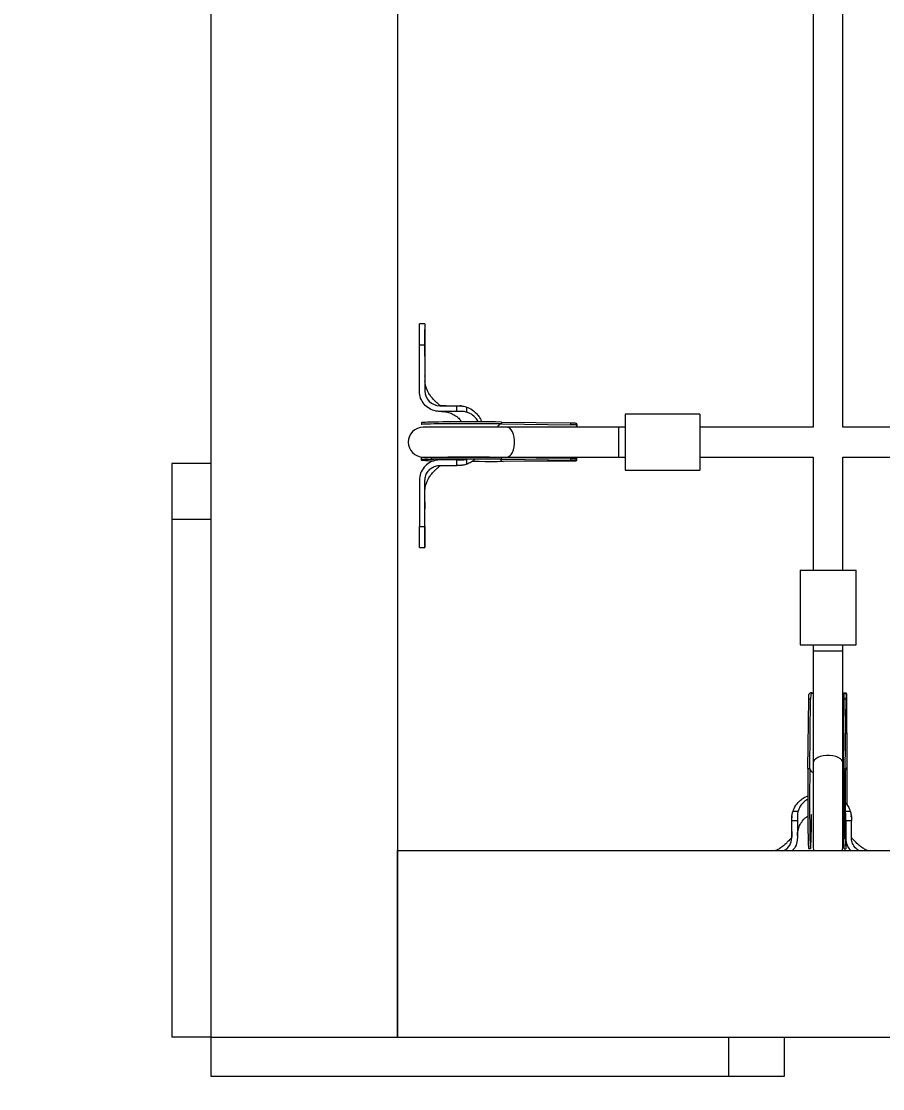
# Model space of a CAD drawing. Header units: millimetres. Extents: x -6879 to 7341, y -8047 to 7187.
# Drawn here: x -4537 to -4075, y -1564 to -991 of the extents above; entities that cross this region are included whole.
import ezdxf

# ---------------------------------------------------------------- set-up
doc = ezdxf.new("R2010")
doc.units = ezdxf.units.MM
for name, color, linetype in [('DIKOM_ОБЪЕКТ', 7, 'Continuous'), ('DIKOM_РАЗМЕР_ЗОНА', 7, 'Continuous'), ('DIKOM_РАЗМЕР_ОБЪЕКТА', 7, 'Continuous')]:
    doc.layers.add(name, color=color, linetype=linetype)
doc.styles.add('style1', font='arial.ttf', dxfattribs={"width": 0.8})
doc.dimstyles.new('1-50', dxfattribs={"dimtxt": 300, "dimasz": 200, "dimexe": 100, "dimexo": 0, "dimgap": 100, "dimtad": 0, "dimdec": 0, "dimtxsty": 'style1', "dimcen": 0, "dimclrd": 7, "dimclre": 7, "dimadec": 1, "dimazin": 2, "dimtfac": 1, "dimtdec": 0, "dimtmove": 1, "dimatfit": 3, "dimfxl": 0, "dimlwd": 25, "dimlwe": 18, "dimarcsym": 0})

# ---------------------------------------------------------------- blocks, each defined once
blk = doc.blocks.new('*D20')
at = {"layer": 'Defpoints', "color": 0, "transparency": 16777216}
for p in [(-335.47, 4138.44), (-5198.79, -5966.88), (-1568.13, -5966.88)]:
    blk.add_point(p, dxfattribs=at)
at = {"layer": 'DIKOM_РАЗМЕР_ОБЪЕКТА', "color": 7, "lineweight": 18, "transparency": 16777216}
for p, q in [((-335.47, 4138.44), (-5298.79, 4138.44)), ((-1568.13, -5966.88), (-5298.79, -5966.88))]:
    blk.add_line(p, q, dxfattribs=at)
at = {"layer": 'DIKOM_РАЗМЕР_ОБЪЕКТА', "color": 7, "lineweight": 25, "transparency": 16777216}
for p, q in [((-5198.79, 3938.44), (-5198.79, -81.84)), ((-5198.79, -5766.88), (-5198.79, -1161.62))]:
    blk.add_line(p, q, dxfattribs=at)
at = {"layer": 'DIKOM_РАЗМЕР_ОБЪЕКТА', "color": 7, "transparency": 16777216}
for points in [[(-5232.12, 3938.44), (-5165.46, 3938.44), (-5198.79, 4138.44)], [(-5232.12, -5766.88), (-5165.46, -5766.88), (-5198.79, -5966.88)]]:
    blk.add_solid(points, dxfattribs=at)
at = {"layer": 'DIKOM_РАЗМЕР_ОБЪЕКТА', "color": 0, "transparency": 16777216, "insert": (-5198.79, -621.73), "char_height": 300, "attachment_point": 5, "rotation": 90, "style": 'style1'}
blk.add_mtext('10100', dxfattribs=at)
blk = doc.blocks.new('*D19')
at = {"layer": 'Defpoints', "color": 0, "transparency": 16777216}
for p in [(5624.04, 6094.27), (-4435.35, 2864.29), (5624.04, -2640.11)]:
    blk.add_point(p, dxfattribs=at)
at = {"layer": 'DIKOM_РАЗМЕР_ОБЪЕКТА', "color": 7, "lineweight": 18, "transparency": 16777216}
for p, q in [((-4435.35, 2864.29), (-4435.35, 6194.27)), ((5624.04, -2640.11), (5624.04, 6194.27))]:
    blk.add_line(p, q, dxfattribs=at)
at = {"layer": 'DIKOM_РАЗМЕР_ОБЪЕКТА', "color": 7, "lineweight": 25, "transparency": 16777216}
for p, q in [((-4235.35, 6094.27), (2113.67, 6094.27)), ((5424.04, 6094.27), (3193.46, 6094.27))]:
    blk.add_line(p, q, dxfattribs=at)
at = {"layer": 'DIKOM_РАЗМЕР_ОБЪЕКТА', "color": 7, "transparency": 16777216}
for points in [[(-4235.35, 6127.6), (-4235.35, 6060.94), (-4435.35, 6094.27)], [(5424.04, 6127.6), (5424.04, 6060.94), (5624.04, 6094.27)]]:
    blk.add_solid(points, dxfattribs=at)
at = {"layer": 'DIKOM_РАЗМЕР_ОБЪЕКТА', "color": 0, "transparency": 16777216, "insert": (2653.56, 6094.27), "char_height": 300, "attachment_point": 5, "style": 'style1'}
blk.add_mtext('10100', dxfattribs=at)
blk = doc.blocks.new('*D18')
at = {"layer": 'Defpoints', "color": 0, "transparency": 16777216}
for p in [(-342.29, 5666.7), (-6681.79, -8047.27), (-1651.48, -8047.27)]:
    blk.add_point(p, dxfattribs=at)
at = {"layer": 'DIKOM_РАЗМЕР_ЗОНА', "color": 7, "lineweight": 18, "transparency": 16777216}
for p, q in [((-342.29, 5666.7), (-6781.79, 5666.7)), ((-1651.48, -8047.27), (-6781.79, -8047.27))]:
    blk.add_line(p, q, dxfattribs=at)
at = {"layer": 'DIKOM_РАЗМЕР_ЗОНА', "color": 7, "lineweight": 25, "transparency": 16777216}
for p, q in [((-6681.79, 5466.7), (-6681.79, -340.84)), ((-6681.79, -7847.27), (-6681.79, -1420.62))]:
    blk.add_line(p, q, dxfattribs=at)
at = {"layer": 'DIKOM_РАЗМЕР_ЗОНА', "color": 7, "transparency": 16777216}
for points in [[(-6715.12, 5466.7), (-6648.46, 5466.7), (-6681.79, 5666.7)], [(-6715.12, -7847.27), (-6648.46, -7847.27), (-6681.79, -8047.27)]]:
    blk.add_solid(points, dxfattribs=at)
at = {"layer": 'DIKOM_РАЗМЕР_ЗОНА', "color": 0, "transparency": 16777216, "insert": (-6681.79, -880.73), "char_height": 300, "attachment_point": 5, "rotation": 90, "style": 'style1'}
blk.add_mtext('13700', dxfattribs=at)
blk = doc.blocks.new('*D17')
at = {"layer": 'Defpoints', "color": 0, "transparency": 16777216}
for p in [(-5935.35, 6990.27), (-5935.35, 998.27), (7340.79, -2830.86)]:
    blk.add_point(p, dxfattribs=at)
at = {"layer": 'DIKOM_РАЗМЕР_ЗОНА', "color": 7, "lineweight": 18, "transparency": 16777216}
for p, q in [((-5935.35, 998.27), (-5935.35, 7090.27)), ((7340.79, -2830.86), (7340.79, 7090.27))]:
    blk.add_line(p, q, dxfattribs=at)
at = {"layer": 'DIKOM_РАЗМЕР_ЗОНА', "color": 7, "lineweight": 25, "transparency": 16777216}
for p, q in [((-5735.35, 6990.27), (2016.67, 6990.27)), ((7140.79, 6990.27), (3096.46, 6990.27))]:
    blk.add_line(p, q, dxfattribs=at)
at = {"layer": 'DIKOM_РАЗМЕР_ЗОНА', "color": 7, "transparency": 16777216}
for points in [[(-5735.35, 7023.6), (-5735.35, 6956.94), (-5935.35, 6990.27)], [(7140.79, 7023.6), (7140.79, 6956.94), (7340.79, 6990.27)]]:
    blk.add_solid(points, dxfattribs=at)
at = {"layer": 'DIKOM_РАЗМЕР_ЗОНА', "color": 0, "transparency": 16777216, "insert": (2556.56, 6990.27), "char_height": 300, "attachment_point": 5, "style": 'style1'}
blk.add_mtext('13300', dxfattribs=at)

msp = doc.modelspace()

# ---------------------------------------------------------------- linework, layer by layer
at = {"layer": 'DIKOM_ОБЪЕКТ', "color": 7, "linetype": 'Continuous', "lineweight": 15}
for p, q in [((-4435.35, -215.11), (-4435.35, -1535.82)), ((-4335.35, -235.82), (-4335.35, -1535.82)), ((-4112.47, -924.7), (-4112.47, -1208.7)), ((-4096.47, -1208.7), (-4096.47, -924.7)), ((-4320.59, -1153.25), (-4323.59, -1153.25)), ((-4320.59, -1159.06), (-4320.59, -1156.33)), ((-4320.59, -1165.76), (-4320.59, -1159.13)), ((-4323.59, -1189.25), (-4323.59, -1164.53)), ((-4323.59, -1164.53), (-4320.59, -1164.53)), ((-4320.59, -1164.36), (-4320.59, -1163.97)), ((-4320.59, -1164.53), (-4320.59, -1189.25)), ((-4312.59, -1197.25), (-4311.59, -1197.25)), ((-4311.59, -1200.25), (-4312.59, -1200.25)), ((-4311.59, -1197.25), (-4303.46, -1197.25)), ((-4303.46, -1200.25), (-4311.59, -1200.25)), ((-4303.46, -1200.25), (-4303.46, -1197.25)), ((-4301.24, -1197.3), (-4301.94, -1197.28)), ((-4300.96, -1197.31), (-4301.75, -1197.3)), ((-4298.25, -1197.92), (-4298.25, -1200.64)), ((-4173.25, -1201.7), (-4213.25, -1201.7)), ((-4213.25, -1201.7), (-4213.25, -1216.7)), ((-4173.25, -1201.7), (-4173.25, -1216.7)), ((-4322.53, -1206.31), (-4322.53, -1207.31)), ((-4279.57, -1205.94), (-4279.57, -1206.93)), ((-4279.57, -1205.94), (-4242.31, -1206.37)), ((-4279.57, -1206.93), (-4242.31, -1207.37)), ((-4242.31, -1207.37), (-4242.31, -1206.37)), ((-4239.21, -1208.07), (-4239.2, -1207)), ((-4239.04, -1208.27), (-4239.04, -1207.22)), ((-4276.56, -1208.7), (-4321.53, -1208.7)), ((-4216.7, -1208.7), (-4276.56, -1208.7)), ((-4213.25, -1208.7), (-4216.7, -1208.7)), ((-4216.7, -1224.7), (-4216.7, -1208.7)), ((-4112.47, -1208.7), (-4173.25, -1208.7)), ((-3812.47, -1208.7), (-4096.47, -1208.7)), ((-4213.25, -1216.7), (-4213.25, -1231.7)), ((-4173.25, -1216.7), (-4173.25, -1231.7)), ((-4321.53, -1224.7), (-4276.56, -1224.7)), ((-4305.59, -1224.7), (-4305.87, -1224.85)), ((-4281.08, -1224.92), (-4281.19, -1224.7)), ((-4280.38, -1224.77), (-4279.79, -1224.93)), ((-4279.64, -1224.93), (-4279.65, -1225.93)), ((-4279.64, -1224.93), (-4242.38, -1225.37)), ((-4276.56, -1224.7), (-4216.7, -1224.7)), ((-4239.28, -1225.94), (-4239.27, -1224.88)), ((-4216.7, -1224.7), (-4213.25, -1224.7)), ((-4173.25, -1224.7), (-4112.47, -1224.7)), ((-4112.47, -1224.7), (-4112.47, -1285.47)), ((-4096.47, -1285.47), (-4096.47, -1224.7)), ((-4096.47, -1224.7), (-3812.47, -1224.7)), ((-4435.35, -1228.25), (-4456.35, -1228.25)), ((-4456.35, -1228.25), (-4456.35, -1258.25)), ((-4322.6, -1225.31), (-4322.61, -1226.31)), ((-4321.3, -1230.52), (-4322.34, -1232.28)), ((-4320.63, -1229.82), (-4320.93, -1230.15)), ((-4311.59, -1226.25), (-4312.59, -1226.25)), ((-4312.59, -1229.25), (-4311.59, -1229.25)), ((-4303.46, -1226.25), (-4311.59, -1226.25)), ((-4311.59, -1229.25), (-4303.46, -1229.25)), ((-4303.46, -1229.25), (-4303.46, -1226.25)), ((-4301.34, -1229.17), (-4300.77, -1229.16)), ((-4298.25, -1225.87), (-4298.25, -1228.59)), ((-4279.73, -1225.93), (-4241.32, -1226.38)), ((-4279.65, -1225.93), (-4279.73, -1225.93)), ((-4279.65, -1225.93), (-4242.38, -1226.37)), ((-4278.67, -1227.02), (-4241.99, -1226.83)), ((-4242.38, -1226.37), (-4242.38, -1225.37)), ((-4239.11, -1226.3), (-4239.11, -1225.25)), ((-4213.25, -1231.7), (-4173.25, -1231.7)), ((-4323.59, -1237.25), (-4323.59, -1261.97)), ((-4320.59, -1261.97), (-4320.59, -1237.25)), ((-4435.35, -1258.25), (-4456.35, -1258.25)), ((-4456.35, -1258.25), (-4456.35, -1535.82)), ((-4435.35, -1258.25), (-4435.35, -1535.82)), ((-4323.59, -1261.97), (-4320.59, -1261.97)), ((-4320.59, -1266.66), (-4320.59, -1269.77)), ((-4320.59, -1266.89), (-4320.59, -1269.13)), ((-4320.59, -1273.25), (-4320.59, -1267.97)), ((-4323.59, -1273.25), (-4320.59, -1273.25)), ((-4119.47, -1285.47), (-4119.47, -1325.47)), ((-4119.47, -1285.47), (-4104.47, -1285.47)), ((-4104.47, -1285.47), (-4089.47, -1285.47)), ((-4089.47, -1325.47), (-4089.47, -1285.47)), ((-4119.47, -1325.47), (-4104.47, -1325.47)), ((-4112.47, -1325.47), (-4112.47, -1328.92)), ((-4104.47, -1325.47), (-4089.47, -1325.47)), ((-4096.47, -1328.92), (-4096.47, -1325.47)), ((-4112.47, -1328.92), (-4112.47, -1388.79)), ((-4096.47, -1328.92), (-4112.47, -1328.92)), ((-4096.47, -1388.79), (-4096.47, -1328.92)), ((-4115.24, -1391.8), (-4114.8, -1354.53)), ((-4113.8, -1354.53), (-4114.8, -1354.53)), ((-4114.24, -1391.8), (-4113.8, -1354.53)), ((-4113.1, -1351.43), (-4114.17, -1351.43)), ((-4112.9, -1351.27), (-4113.95, -1351.26)), ((-4095.23, -1351.5), (-4096.29, -1351.5)), ((-4096.24, -1391.87), (-4095.8, -1354.6)), ((-4094.87, -1351.34), (-4095.93, -1351.33)), ((-4094.8, -1354.61), (-4095.8, -1354.6)), ((-4095.24, -1391.96), (-4094.79, -1353.54)), ((-4095.24, -1391.87), (-4094.8, -1354.61)), ((-4094.15, -1390.9), (-4094.34, -1354.22)), ((-4112.47, -1388.79), (-4112.47, -1433.76)), ((-4096.47, -1433.76), (-4096.47, -1388.79)), ((-4115.24, -1391.8), (-4114.24, -1391.8)), ((-4096.26, -1393.3), (-4096.47, -1393.41)), ((-4096.4, -1392.61), (-4096.24, -1392.02)), ((-4096.24, -1391.87), (-4095.24, -1391.87)), ((-4095.24, -1391.87), (-4095.24, -1391.96)), ((-4120.92, -1419.8), (-4123.92, -1419.8)), ((-4123.92, -1427.94), (-4123.92, -1419.8)), ((-4123.87, -1417.59), (-4123.89, -1418.28)), ((-4123.86, -1417.31), (-4123.87, -1418.09)), ((-4123.25, -1414.59), (-4120.53, -1414.59)), ((-4120.92, -1419.8), (-4120.92, -1427.94)), ((-4095.3, -1414.59), (-4092.59, -1414.59)), ((-4094.92, -1419.8), (-4094.92, -1427.94)), ((-4091.92, -1419.8), (-4094.92, -1419.8)), ((-4092, -1417.68), (-4092.01, -1417.11)), ((-4091.92, -1427.94), (-4091.92, -1419.8)), ((-4096.47, -1421.93), (-4096.29, -1422.27)), ((-4123.92, -1428.94), (-4123.92, -1427.94)), ((-4120.92, -1427.94), (-4120.92, -1428.94)), ((-4094.92, -1427.94), (-4094.92, -1428.94)), ((-4091.92, -1428.94), (-4091.92, -1427.94)), ((-4435.35, -1435.82), (-4435.35, -1535.82)), ((-4335.35, -1535.82), (-4335.35, -1435.82)), ((-4335.35, -1435.82), (-2985.35, -1435.82)), ((-4335.35, -1535.82), (-4335.35, -1435.82)), ((-4114.86, -1434.76), (-4113.86, -1434.76)), ((-4095.86, -1434.83), (-4094.86, -1434.83)), ((-4435.35, -1535.82), (-4456.35, -1535.82)), ((-4435.35, -1535.82), (-4435.35, -1556.82)), ((-4435.35, -1535.82), (-4157.78, -1535.82)), ((-4435.35, -1535.82), (-4335.35, -1535.82)), ((-4435.35, -1535.82), (-4335.35, -1535.82)), ((-4335.35, -1535.82), (-2985.35, -1535.82)), ((-4157.78, -1535.82), (-4157.78, -1556.82)), ((-4127.78, -1556.82), (-4127.78, -1535.82)), ((-4435.35, -1556.82), (-4157.78, -1556.82)), ((-4157.78, -1556.82), (-4127.78, -1556.82))]:
    msp.add_line(p, q, dxfattribs=at)
at = {"layer": 'DIKOM_ОБЪЕКТ', "color": 7, "linetype": 'Continuous', "lineweight": 15, "flags": 128}
for points in [[(-4279.57, -1205.94), (-4282.7, -1205.9), (-4285.93, -1205.87), (-4289.23, -1205.85), (-4292.55, -1205.84), (-4295.86, -1205.83), (-4299.12, -1205.83), (-4302.3, -1205.84), (-4305.35, -1205.85), (-4308.24, -1205.87), (-4310.94, -1205.9), (-4313.41, -1205.93), (-4315.64, -1205.97), (-4317.58, -1206.01), (-4319.23, -1206.06), (-4320.56, -1206.11), (-4321.56, -1206.17), (-4322.21, -1206.23), (-4322.51, -1206.29), (-4322.53, -1206.31)], [(-4279.57, -1206.93), (-4282.7, -1206.9), (-4285.94, -1206.87), (-4289.23, -1206.85), (-4292.55, -1206.84), (-4295.86, -1206.83), (-4299.13, -1206.83), (-4302.3, -1206.84), (-4305.35, -1206.85), (-4308.24, -1206.87), (-4310.94, -1206.9), (-4313.42, -1206.93), (-4315.64, -1206.97), (-4317.59, -1207.01), (-4319.24, -1207.06), (-4320.57, -1207.11), (-4321.56, -1207.17), (-4322.21, -1207.23), (-4322.51, -1207.29), (-4322.53, -1207.31)], [(-4276.56, -1224.7), (-4275.92, -1224.59), (-4275.09, -1224.13), (-4274.32, -1223.32), (-4273.67, -1222.2), (-4273.14, -1220.82), (-4272.78, -1219.25), (-4272.6, -1217.56), (-4272.6, -1215.83), (-4272.78, -1214.14), (-4273.14, -1212.57), (-4273.67, -1211.2), (-4274.32, -1210.08), (-4275.09, -1209.27), (-4275.92, -1208.8), (-4276.56, -1208.7)], [(-4279.64, -1224.93), (-4282.77, -1224.9), (-4286.01, -1224.87), (-4289.3, -1224.85), (-4292.62, -1224.84), (-4295.93, -1224.83), (-4299.2, -1224.83), (-4302.37, -1224.83), (-4305.42, -1224.85), (-4308.31, -1224.87), (-4311.01, -1224.89), (-4313.49, -1224.93), (-4315.71, -1224.96), (-4317.66, -1225.01), (-4319.31, -1225.06), (-4320.64, -1225.11), (-4321.63, -1225.17), (-4322.28, -1225.23), (-4322.58, -1225.29), (-4322.6, -1225.31)], [(-4280.52, -1224.7), (-4280.39, -1224.76), (-4280.38, -1224.77)], [(-4279.65, -1225.93), (-4282.78, -1225.9), (-4286.01, -1225.87), (-4289.31, -1225.85), (-4292.63, -1225.84), (-4295.94, -1225.83), (-4299.2, -1225.83), (-4302.37, -1225.83), (-4305.42, -1225.85), (-4308.31, -1225.87), (-4311.01, -1225.89), (-4313.49, -1225.93), (-4315.71, -1225.96), (-4317.66, -1226.01), (-4319.31, -1226.06), (-4320.64, -1226.11), (-4321.64, -1226.17), (-4322.29, -1226.23), (-4322.59, -1226.29), (-4322.53, -1226.35), (-4322.12, -1226.42), (-4321.35, -1226.48), (-4320.25, -1226.55), (-4318.82, -1226.61), (-4317.07, -1226.67), (-4315.84, -1226.7)], [(-4295.19, -1227), (-4294.88, -1227.01), (-4291.56, -1227.02), (-4288.24, -1227.03), (-4284.96, -1227.03), (-4281.76, -1227.03), (-4278.67, -1227.02)], [(-4096.47, -1388.79), (-4096.58, -1388.14), (-4097.04, -1387.31), (-4097.85, -1386.55), (-4098.97, -1385.89), (-4100.35, -1385.37), (-4101.92, -1385.01), (-4103.61, -1384.82), (-4105.34, -1384.82), (-4107.03, -1385.01), (-4108.6, -1385.37), (-4109.97, -1385.89), (-4111.09, -1386.55), (-4111.9, -1387.31), (-4112.37, -1388.14), (-4112.47, -1388.79)], [(-4094.2, -1411.53), (-4094.19, -1410.39), (-4094.17, -1407.11), (-4094.15, -1403.79), (-4094.14, -1400.47), (-4094.14, -1397.19), (-4094.14, -1393.99), (-4094.15, -1390.9)], [(-4115.24, -1391.8), (-4115.27, -1394.93), (-4115.3, -1398.16), (-4115.32, -1401.45), (-4115.33, -1404.78), (-4115.34, -1408.09), (-4115.34, -1411.35), (-4115.33, -1414.52), (-4115.32, -1417.57), (-4115.3, -1420.46), (-4115.27, -1423.16), (-4115.24, -1425.64), (-4115.2, -1427.86), (-4115.16, -1429.81), (-4115.11, -1431.46), (-4115.06, -1432.79), (-4115, -1433.78), (-4114.94, -1434.44), (-4114.88, -1434.74), (-4114.86, -1434.76)], [(-4114.24, -1391.8), (-4114.27, -1394.93), (-4114.3, -1398.16), (-4114.32, -1401.46), (-4114.33, -1404.78), (-4114.34, -1408.09), (-4114.34, -1411.35), (-4114.33, -1414.52), (-4114.32, -1417.57), (-4114.3, -1420.47), (-4114.27, -1423.17), (-4114.24, -1425.64), (-4114.2, -1427.87), (-4114.16, -1429.81), (-4114.11, -1431.46), (-4114.06, -1432.79), (-4114, -1433.79), (-4113.94, -1434.44), (-4113.88, -1434.74), (-4113.82, -1434.68), (-4113.75, -1434.27), (-4113.69, -1433.51), (-4113.62, -1432.4), (-4113.56, -1430.97), (-4113.5, -1429.22), (-4113.44, -1427.18), (-4113.39, -1424.87), (-4113.34, -1422.32), (-4113.29, -1419.56), (-4113.25, -1416.61), (-4113.24, -1416.22)], [(-4096.47, -1392.74), (-4096.41, -1392.62), (-4096.4, -1392.61)], [(-4096.24, -1391.87), (-4096.27, -1395), (-4096.3, -1398.23), (-4096.32, -1401.53), (-4096.34, -1404.85), (-4096.34, -1408.16), (-4096.34, -1411.42), (-4096.34, -1414.59), (-4096.32, -1417.64), (-4096.3, -1420.54), (-4096.28, -1423.24), (-4096.24, -1425.71), (-4096.21, -1427.94), (-4096.16, -1429.88), (-4096.11, -1431.53), (-4096.06, -1432.86), (-4096, -1433.86), (-4095.94, -1434.51), (-4095.88, -1434.81), (-4095.86, -1434.83)], [(-4095.24, -1391.87), (-4095.27, -1395), (-4095.3, -1398.24), (-4095.32, -1401.53), (-4095.34, -1404.85), (-4095.34, -1408.16), (-4095.34, -1411.43), (-4095.34, -1414.6), (-4095.32, -1417.65), (-4095.3, -1420.54), (-4095.28, -1423.24), (-4095.24, -1425.72), (-4095.21, -1427.94), (-4095.16, -1429.89), (-4095.11, -1431.54), (-4095.06, -1432.87), (-4095, -1433.86), (-4094.94, -1434.51), (-4094.88, -1434.81), (-4094.82, -1434.76), (-4094.75, -1434.34), (-4094.69, -1433.58), (-4094.63, -1432.48), (-4094.59, -1431.74)], [(-4112.47, -1433.76), (-4112.27, -1435.54), (-4112.2, -1435.82)], [(-4096.74, -1435.82), (-4096.67, -1435.54), (-4096.47, -1433.76)]]:
    msp.add_lwpolyline(points, dxfattribs=at)
at = {"layer": 'DIKOM_ОБЪЕКТ', "color": 7, "linetype": 'Continuous', "lineweight": 15}
for centre, radius, start, end in [((-4312.59, -1189.25), 8, 180.0002, 269.9989), ((-4279.01, -1209.74), 2.86, 101.3623, 158.6153), ((-4321.53, -1216.7), 8, 90, 270), ((-4278.24, -1224.35), 2.71, 213.4829, 260.8716), ((-4096.83, -1390.47), 2.71, 303.5044, 350.8586), ((-4111.43, -1391.24), 2.86, 191.3727, 248.6094), ((-4131.36, -1429.13), 7.44, 295.9814, 1.4836)]:
    msp.add_arc(centre, radius, start, end, dxfattribs=at)
for points, knots in [([(-4323.59, -1164.53), (-4323.59, -1164.46), (-4323.59, -1164.08), (-4323.59, -1162.5), (-4323.59, -1160.18), (-4323.59, -1157.66), (-4323.59, -1155.77), (-4323.59, -1154.33), (-4323.59, -1153.51), (-4323.59, -1153.17), (-4323.59, -1153.26), (-4323.59, -1153.27)], [0, 0, 0, 0, 0.01139, 0.056973, 0.240204, 0.388694, 0.541489, 0.689979, 0.842774, 0.991264, 1, 1, 1, 1]), ([(-4320.59, -1153.27), (-4320.59, -1153.27), (-4320.59, -1153.17), (-4320.59, -1153.53), (-4320.59, -1154.38), (-4320.59, -1155.82), (-4320.59, -1157.76), (-4320.59, -1160.53), (-4320.59, -1163.03), (-4320.59, -1164.53)], [0, 0, 0, 0, 0.012296, 0.165143, 0.313683, 0.466531, 0.61507, 0.767919, 1, 1, 1, 1]), ([(-4320.59, -1170.57), (-4320.59, -1169.27), (-4320.59, -1166.77), (-4320.59, -1164.81), (-4320.59, -1163.88)], [0, 0, 0, 0, 0.522448, 1, 1, 1, 1]), ([(-4320.59, -1174.03), (-4320.59, -1174.08), (-4320.59, -1174.63), (-4320.59, -1175.61), (-4320.59, -1176.8), (-4320.59, -1177.52), (-4320.59, -1177.83), (-4320.59, -1177.74), (-4320.59, -1177.74)], [0, 0, 0, 0, 0.02217, 0.263629, 0.505088, 0.746541, 0.988, 1, 1, 1, 1]), ([(-4309.28, -1197.25), (-4309.24, -1197.25), (-4309.17, -1197.25), (-4309.35, -1197.25), (-4310.01, -1197.25), (-4310.74, -1197.25), (-4311.29, -1197.25), (-4311.79, -1197.25), (-4312.06, -1197.25), (-4312.13, -1197.23), (-4312.17, -1197.23), (-4312.24, -1197.21), (-4312.27, -1197.2), (-4312.3, -1197.19), (-4312.33, -1197.17), (-4312.39, -1197.15), (-4312.64, -1197.05), (-4313.14, -1196.65), (-4313.87, -1196.01), (-4314.71, -1195.09), (-4315.74, -1194.16), (-4316.6, -1193.22), (-4317.26, -1192.39), (-4317.88, -1191.52), (-4318.57, -1190.43), (-4319.35, -1188.99), (-4320.06, -1187.23), (-4320.53, -1185.38), (-4320.57, -1184.66), (-4320.59, -1184.28)], [0, 0, 0, 0, 0.038804, 0.073968, 0.124841, 0.172223, 0.205993, 0.227863, 0.241702, 0.25434, 0.268541, 0.271441, 0.272638, 0.273732, 0.274876, 0.276186, 0.279638, 0.298264, 0.337811, 0.388351, 0.446674, 0.494113, 0.533652, 0.567928, 0.614049, 0.68494, 0.776098, 0.882281, 1, 1, 1, 1]), ([(-4320.58, -1181.41), (-4320.58, -1181.36), (-4320.58, -1181.26), (-4320.58, -1181.16), (-4320.58, -1181.12)], [0, 0, 0, 0, 0.4996031, 1, 1, 1, 1]), ([(-4312.59, -1200.25), (-4312.68, -1200.25), (-4313.1, -1200.25), (-4314.76, -1200.13), (-4317.51, -1199.33), (-4320.56, -1197.14), (-4322.72, -1194.06), (-4323.53, -1191.25), (-4323.58, -1189.64), (-4323.59, -1189.25)], [0, 0, 0, 0, 0.014799, 0.074105, 0.288776, 0.503467, 0.718044, 0.933087, 1, 1, 1, 1]), ([(-4311.64, -1200.25), (-4311.22, -1200.26), (-4310.37, -1200.28), (-4309.11, -1200.47), (-4307.91, -1200.77), (-4306.21, -1201.36), (-4304.14, -1202.49), (-4302.18, -1204.11), (-4301.32, -1205.37), (-4301.01, -1205.84)], [0, 0, 0, 0, 0.102215, 0.203879, 0.30311, 0.399753, 0.634754, 0.866423, 1, 1, 1, 1]), ([(-4303.46, -1197.25), (-4303.36, -1197.25), (-4303, -1197.25), (-4302.64, -1197.25), (-4302.38, -1197.25)], [0, 0, 0, 0, 0.256579, 1, 1, 1, 1]), ([(-4298.25, -1200.64), (-4298.33, -1200.61), (-4298.73, -1200.5), (-4299.47, -1200.35), (-4300.32, -1200.26), (-4301.5, -1200.25), (-4302.49, -1200.25), (-4303.31, -1200.25), (-4303.46, -1200.25)], [0, 0, 0, 0, 0.0483316, 0.2420125, 0.4356384, 0.532399, 0.9193956, 1, 1, 1, 1]), ([(-4302.37, -1197.25), (-4301.68, -1197.28), (-4300.27, -1197.32), (-4298.93, -1197.72), (-4298.25, -1197.92)], [0, 0, 0, 0, 0.492159, 1, 1, 1, 1]), ([(-4298.25, -1197.92), (-4297.81, -1198.09), (-4296.12, -1198.75), (-4293.97, -1200.28), (-4292.04, -1202.41), (-4290.84, -1204.13), (-4290.3, -1205.34), (-4290.08, -1205.85)], [0, 0, 0, 0, 0.120594, 0.467453, 0.662786, 0.858216, 1, 1, 1, 1]), ([(-4292.01, -1205.84), (-4292.22, -1205.46), (-4292.84, -1204.36), (-4294.51, -1202.56), (-4296.49, -1201.23), (-4297.91, -1200.75), (-4298.25, -1200.64)], [0, 0, 0, 0, 0.155587, 0.454795, 0.872589, 1, 1, 1, 1]), ([(-4242.31, -1206.37), (-4241.81, -1206.38), (-4240.81, -1206.39), (-4239.77, -1206.46), (-4239.23, -1206.62), (-4239.25, -1206.9), (-4239.26, -1207)], [0, 0, 0, 0, 0.282222, 0.5645, 0.84371, 1, 1, 1, 1]), ([(-4239.47, -1208.76), (-4239.38, -1208.58), (-4239.14, -1208.11), (-4239.22, -1207.7), (-4239.78, -1207.46), (-4240.8, -1207.39), (-4241.79, -1207.38), (-4242.31, -1207.37)], [0, 0, 0, 0, 0.131066, 0.354397, 0.560072, 0.768017, 1, 1, 1, 1]), ([(-4239.2, -1207.57), (-4239.15, -1207.49), (-4239.03, -1207.32), (-4239.07, -1207.25), (-4239.1, -1207.22)], [0, 0, 0, 0, 0.489701, 1, 1, 1, 1]), ([(-4239.1, -1208.27), (-4239.08, -1208.34), (-4239.05, -1208.44), (-4239.17, -1208.64), (-4239.21, -1208.7)], [0, 0, 0, 0, 0.701979, 1, 1, 1, 1]), ([(-4242.38, -1225.37), (-4241.88, -1225.38), (-4240.88, -1225.39), (-4239.85, -1225.37), (-4239.3, -1225.25), (-4239.32, -1224.98), (-4239.33, -1224.88)], [0, 0, 0, 0, 0.281504, 0.563036, 0.840806, 1, 1, 1, 1]), ([(-4312.59, -1226.25), (-4312.68, -1226.25), (-4313.1, -1226.26), (-4314.76, -1226.38), (-4317.53, -1227.18), (-4320.59, -1229.4), (-4322.74, -1232.49), (-4323.53, -1235.29), (-4323.58, -1236.89), (-4323.59, -1237.25)], [0, 0, 0, 0, 0.014799, 0.07411, 0.290025, 0.505958, 0.720946, 0.936008, 1, 1, 1, 1]), ([(-4320.89, -1230.03), (-4320.94, -1230.09), (-4321.04, -1230.21), (-4321.13, -1230.32), (-4321.18, -1230.37)], [0, 0, 0, 0, 0.500191, 1, 1, 1, 1]), ([(-4320.59, -1242.12), (-4320.57, -1241.76), (-4320.53, -1241.06), (-4320.05, -1239.24), (-4319.34, -1237.49), (-4318.57, -1236.07), (-4317.87, -1234.97), (-4317.21, -1234.05), (-4316.49, -1233.17), (-4315.64, -1232.22), (-4314.6, -1231.32), (-4313.83, -1230.44), (-4313.14, -1229.85), (-4312.62, -1229.44), (-4312.38, -1229.35), (-4312.31, -1229.33), (-4312.28, -1229.31), (-4312.25, -1229.3), (-4312.22, -1229.29), (-4312.12, -1229.27), (-4312.07, -1229.27), (-4312.01, -1229.25), (-4311.71, -1229.25), (-4311.6, -1229.25), (-4311.56, -1229.25)], [0, 0, 0, 0, 0.150024, 0.285116, 0.400985, 0.49106, 0.549655, 0.595438, 0.653441, 0.721443, 0.788229, 0.844908, 0.895824, 0.920032, 0.924451, 0.926123, 0.927571, 0.929029, 0.930601, 0.934412, 0.957286, 0.976121, 0.990799, 1, 1, 1, 1]), ([(-4320.59, -1237.25), (-4320.59, -1237.03), (-4320.56, -1235.91), (-4320.03, -1233.92), (-4318.51, -1231.64), (-4316.33, -1230.01), (-4314.22, -1229.32), (-4312.96, -1229.27), (-4312.59, -1229.25)], [0, 0, 0, 0, 0.054132, 0.268337, 0.482544, 0.697302, 0.912001, 1, 1, 1, 1]), ([(-4317.43, -1225.28), (-4317.41, -1225.32), (-4317.31, -1225.46), (-4316.72, -1225.6), (-4315.51, -1225.71), (-4313.9, -1225.74), (-4312.18, -1225.74), (-4310.4, -1225.72), (-4308.55, -1225.7), (-4306.2, -1225.68), (-4303.27, -1225.67), (-4299.74, -1225.66), (-4295.98, -1225.66), (-4292.16, -1225.66), (-4288.4, -1225.68), (-4284.41, -1225.71), (-4281.81, -1225.74), (-4280.46, -1225.75)], [0, 0, 0, 0, 0.0308, 0.105482, 0.17611, 0.242226, 0.303475, 0.343126, 0.391126, 0.448866, 0.516357, 0.593583, 0.680551, 0.752201, 0.829322, 0.91192, 1, 1, 1, 1]), ([(-4308.71, -1225.87), (-4308.91, -1225.94), (-4309.55, -1226.14), (-4310.44, -1226.21), (-4311.21, -1226.25), (-4311.51, -1226.25), (-4311.61, -1226.25)], [0, 0, 0, 0, 0.213008, 0.682003, 0.897057, 1, 1, 1, 1]), ([(-4303.46, -1226.25), (-4303.37, -1226.25), (-4302.95, -1226.25), (-4301.86, -1226.24), (-4300.19, -1226.31), (-4298.9, -1226.02), (-4298.25, -1225.87)], [0, 0, 0, 0, 0.04843, 0.241942, 0.617176, 1, 1, 1, 1]), ([(-4302.38, -1229.25), (-4302.47, -1229.25), (-4302.83, -1229.25), (-4303.19, -1229.25), (-4303.46, -1229.25)], [0, 0, 0, 0, 0.25626, 1, 1, 1, 1]), ([(-4298.25, -1228.59), (-4298.91, -1228.78), (-4300.25, -1229.18), (-4301.66, -1229.23), (-4302.38, -1229.25)], [0, 0, 0, 0, 0.491584, 1, 1, 1, 1]), ([(-4293.59, -1225.66), (-4294.13, -1226.15), (-4295.33, -1227.24), (-4296.98, -1228.12), (-4298.03, -1228.51), (-4298.25, -1228.59)], [0, 0, 0, 0, 0.391841, 0.875442, 1, 1, 1, 1]), ([(-4239.33, -1225.94), (-4239.33, -1226.04), (-4239.33, -1226.29), (-4239.91, -1226.38), (-4240.93, -1226.39), (-4241.89, -1226.38), (-4242.38, -1226.37)], [0, 0, 0, 0, 0.1899215, 0.4549728, 0.723243, 1, 1, 1, 1]), ([(-4241.99, -1226.83), (-4241.51, -1226.83), (-4240.54, -1226.82), (-4239.55, -1226.77), (-4239.09, -1226.54), (-4239.07, -1226.22), (-4239.25, -1225.93), (-4239.28, -1225.88)], [0, 0, 0, 0, 0.241936, 0.483942, 0.723268, 0.952867, 1, 1, 1, 1]), ([(-4320.58, -1242.44), (-4320.58, -1242.36), (-4320.58, -1242.21), (-4320.58, -1242.04), (-4320.58, -1241.95)], [0, 0, 0, 0, 0.4980584, 1, 1, 1, 1]), ([(-4320.59, -1248.8), (-4320.59, -1248.79), (-4320.59, -1248.72), (-4320.59, -1249.1), (-4320.59, -1249.93), (-4320.59, -1251.11), (-4320.59, -1252.03), (-4320.59, -1252.45)], [0, 0, 0, 0, 0.064249, 0.306797, 0.549345, 0.791891, 1, 1, 1, 1]), ([(-4320.59, -1262.36), (-4320.59, -1261.43), (-4320.59, -1259.47), (-4320.59, -1256.96), (-4320.59, -1255.65)], [0, 0, 0, 0, 0.477464, 1, 1, 1, 1]), ([(-4323.59, -1273.24), (-4323.59, -1273.19), (-4323.59, -1273.1), (-4323.59, -1272.26), (-4323.59, -1270.92), (-4323.59, -1269.05), (-4323.59, -1266.86), (-4323.59, -1264.48), (-4323.59, -1262.81), (-4323.59, -1261.97)], [0, 0, 0, 0, 0.1440522, 0.2925347, 0.4453228, 0.5938048, 0.7465916, 0.872017, 1, 1, 1, 1]), ([(-4320.59, -1267.62), (-4320.59, -1266.5), (-4320.59, -1264.17), (-4320.59, -1261.68), (-4320.59, -1260.38)], [0, 0, 0, 0, 0.478154, 1, 1, 1, 1]), ([(-4320.59, -1261.97), (-4320.59, -1262.05), (-4320.59, -1262.47), (-4320.59, -1264.18), (-4320.59, -1266.6), (-4320.59, -1269.13), (-4320.59, -1270.97), (-4320.59, -1272.31), (-4320.59, -1273.12), (-4320.59, -1273.2), (-4320.59, -1273.23)], [0, 0, 0, 0, 0.012375, 0.061893, 0.261125, 0.409636, 0.562453, 0.710965, 0.863783, 1, 1, 1, 1]), ([(-4320.59, -1267.97), (-4320.59, -1267.59), (-4320.59, -1266.81), (-4320.59, -1265.6), (-4320.59, -1264.98)], [0, 0, 0, 0, 0.492054, 1, 1, 1, 1]), ([(-4114.8, -1354.53), (-4114.79, -1354.03), (-4114.78, -1353.03), (-4114.71, -1352), (-4114.55, -1351.46), (-4114.27, -1351.48), (-4114.17, -1351.48)], [0, 0, 0, 0, 0.28222, 0.564507, 0.843703, 1, 1, 1, 1]), ([(-4113.6, -1351.43), (-4113.68, -1351.37), (-4113.85, -1351.26), (-4113.92, -1351.3), (-4113.95, -1351.32)], [0, 0, 0, 0, 0.489716, 1, 1, 1, 1]), ([(-4112.41, -1351.69), (-4112.59, -1351.61), (-4113.06, -1351.36), (-4113.48, -1351.45), (-4113.71, -1352.01), (-4113.78, -1353.03), (-4113.79, -1354.01), (-4113.8, -1354.53)], [0, 0, 0, 0, 0.13107, 0.354408, 0.560093, 0.768039, 1, 1, 1, 1]), ([(-4112.9, -1351.32), (-4112.83, -1351.3), (-4112.73, -1351.28), (-4112.53, -1351.4), (-4112.47, -1351.44)], [0, 0, 0, 0, 0.702039, 1, 1, 1, 1]), ([(-4095.8, -1354.6), (-4095.79, -1354.11), (-4095.78, -1353.11), (-4095.8, -1352.07), (-4095.92, -1351.53), (-4096.19, -1351.55), (-4096.29, -1351.55)], [0, 0, 0, 0, 0.281474, 0.563042, 0.840813, 1, 1, 1, 1]), ([(-4094.34, -1354.22), (-4094.34, -1353.74), (-4094.35, -1352.77), (-4094.4, -1351.78), (-4094.63, -1351.31), (-4094.95, -1351.29), (-4095.24, -1351.47), (-4095.29, -1351.5)], [0, 0, 0, 0, 0.24193, 0.48393, 0.723262, 0.952861, 1, 1, 1, 1]), ([(-4095.23, -1351.56), (-4095.13, -1351.56), (-4094.88, -1351.56), (-4094.79, -1352.14), (-4094.78, -1353.15), (-4094.8, -1354.12), (-4094.8, -1354.61)], [0, 0, 0, 0, 0.189935, 0.45498, 0.723248, 1, 1, 1, 1]), ([(-4095.89, -1429.66), (-4095.85, -1429.63), (-4095.71, -1429.54), (-4095.57, -1428.94), (-4095.47, -1427.74), (-4095.43, -1426.12), (-4095.43, -1424.4), (-4095.45, -1422.62), (-4095.47, -1420.78), (-4095.49, -1418.43), (-4095.5, -1415.5), (-4095.52, -1411.96), (-4095.52, -1408.21), (-4095.51, -1404.39), (-4095.49, -1400.62), (-4095.46, -1396.64), (-4095.43, -1394.03), (-4095.42, -1392.69)], [0, 0, 0, 0, 0.0308, 0.105482, 0.17611, 0.242228, 0.303474, 0.343124, 0.391124, 0.44887, 0.516358, 0.593588, 0.680553, 0.752198, 0.829322, 0.911923, 1, 1, 1, 1]), ([(-4123.25, -1414.59), (-4123.08, -1414.15), (-4122.42, -1412.46), (-4120.89, -1410.32), (-4118.76, -1408.38), (-4117.04, -1407.18), (-4115.84, -1406.65), (-4115.33, -1406.42)], [0, 0, 0, 0, 0.120774, 0.468103, 0.663724, 0.859439, 1, 1, 1, 1]), ([(-4115.34, -1408.35), (-4115.71, -1408.57), (-4116.82, -1409.18), (-4118.61, -1410.85), (-4119.94, -1412.83), (-4120.42, -1414.25), (-4120.53, -1414.59)], [0, 0, 0, 0, 0.154745, 0.454267, 0.872496, 1, 1, 1, 1]), ([(-4095.51, -1409.92), (-4095.03, -1410.47), (-4093.94, -1411.67), (-4093.05, -1413.32), (-4092.67, -1414.37), (-4092.59, -1414.59)], [0, 0, 0, 0, 0.392749, 0.875645, 1, 1, 1, 1]), ([(-4123.92, -1418.71), (-4123.89, -1418.02), (-4123.85, -1416.61), (-4123.45, -1415.27), (-4123.25, -1414.59)], [0, 0, 0, 0, 0.492173, 1, 1, 1, 1]), ([(-4123.92, -1419.8), (-4123.92, -1419.7), (-4123.92, -1419.34), (-4123.92, -1418.98), (-4123.92, -1418.72)], [0, 0, 0, 0, 0.256358, 1, 1, 1, 1]), ([(-4120.53, -1414.59), (-4120.56, -1414.67), (-4120.67, -1415.07), (-4120.83, -1415.81), (-4120.91, -1416.66), (-4120.92, -1417.84), (-4120.92, -1418.83), (-4120.92, -1419.66), (-4120.92, -1419.8)], [0, 0, 0, 0, 0.048363, 0.242044, 0.435712, 0.532426, 0.919385, 1, 1, 1, 1]), ([(-4120.92, -1427.98), (-4120.91, -1427.56), (-4120.89, -1426.71), (-4120.7, -1425.45), (-4120.41, -1424.25), (-4119.81, -1422.55), (-4118.68, -1420.48), (-4117.06, -1418.52), (-4115.79, -1417.66), (-4115.32, -1417.34)], [0, 0, 0, 0, 0.102113, 0.203625, 0.302745, 0.399279, 0.633985, 0.865336, 1, 1, 1, 1]), ([(-4094.92, -1419.8), (-4094.92, -1419.71), (-4094.92, -1419.29), (-4094.93, -1418.2), (-4094.86, -1416.53), (-4095.15, -1415.24), (-4095.3, -1414.59)], [0, 0, 0, 0, 0.048385, 0.241909, 0.6171, 1, 1, 1, 1]), ([(-4092.59, -1414.59), (-4092.39, -1415.25), (-4091.99, -1416.59), (-4091.94, -1418), (-4091.92, -1418.72)], [0, 0, 0, 0, 0.491602, 1, 1, 1, 1]), ([(-4091.92, -1418.72), (-4091.92, -1418.81), (-4091.92, -1419.17), (-4091.92, -1419.53), (-4091.92, -1419.8)], [0, 0, 0, 0, 0.256316, 1, 1, 1, 1]), ([(-4123.92, -1425.63), (-4123.92, -1425.59), (-4123.92, -1425.51), (-4123.92, -1425.69), (-4123.92, -1426.35), (-4123.92, -1427.08), (-4123.92, -1427.63), (-4123.92, -1428.13), (-4123.92, -1428.4), (-4123.94, -1428.47), (-4123.94, -1428.51), (-4123.96, -1428.58), (-4123.97, -1428.61), (-4123.99, -1428.64), (-4124, -1428.67), (-4124.02, -1428.74), (-4124.12, -1428.98), (-4124.53, -1429.48), (-4125.16, -1430.21), (-4126.08, -1431.05), (-4127.01, -1432.08), (-4127.96, -1432.94), (-4128.78, -1433.6), (-4129.66, -1434.22), (-4130.74, -1434.91), (-4131.77, -1435.49), (-4132.42, -1435.74), (-4132.62, -1435.82)], [0, 0, 0, 0, 0.054266, 0.103442, 0.174586, 0.240848, 0.288078, 0.318657, 0.338011, 0.355687, 0.375543, 0.379602, 0.38127, 0.382816, 0.384402, 0.386241, 0.391067, 0.417117, 0.472416, 0.543091, 0.624664, 0.691002, 0.746306, 0.79423, 0.858733, 0.957865, 1, 1, 1, 1]), ([(-4095.25, -1425.22), (-4095.2, -1425.37), (-4095.02, -1425.95), (-4094.96, -1426.78), (-4094.92, -1427.55), (-4094.92, -1427.85), (-4094.92, -1427.95)], [0, 0, 0, 0, 0.163517, 0.662117, 0.890613, 1, 1, 1, 1]), ([(-4120.92, -1428.94), (-4120.92, -1429.02), (-4120.92, -1429.45), (-4121.04, -1431.09), (-4121.65, -1433.53), (-4122.97, -1435.16), (-4123.51, -1435.82)], [0, 0, 0, 0, 0.0339229, 0.1697456, 0.6614944, 1, 1, 1, 1]), ([(-4094.92, -1428.94), (-4094.92, -1429.02), (-4094.91, -1429.45), (-4094.79, -1431.1), (-4094.18, -1433.54), (-4092.86, -1435.16), (-4092.32, -1435.82)], [0, 0, 0, 0, 0.0339124, 0.1697005, 0.6641743, 1, 1, 1, 1]), ([(-4083.23, -1435.82), (-4083.43, -1435.74), (-4084.08, -1435.48), (-4085.11, -1434.9), (-4086.2, -1434.21), (-4087.12, -1433.55), (-4088, -1432.83), (-4088.95, -1431.98), (-4089.86, -1430.94), (-4090.73, -1430.17), (-4091.32, -1429.48), (-4091.73, -1428.96), (-4091.82, -1428.72), (-4091.84, -1428.66), (-4091.86, -1428.62), (-4091.87, -1428.59), (-4091.88, -1428.56), (-4091.9, -1428.46), (-4091.91, -1428.41), (-4091.92, -1428.35), (-4091.92, -1428.06), (-4091.92, -1427.94), (-4091.92, -1427.9)], [0, 0, 0, 0, 0.061484, 0.202612, 0.294417, 0.366146, 0.457026, 0.563555, 0.668211, 0.757009, 0.836788, 0.874705, 0.881636, 0.884241, 0.886528, 0.888796, 0.89127, 0.897238, 0.933081, 0.962591, 0.985582, 1, 1, 1, 1]), ([(-4087.81, -1435.82), (-4088.37, -1435.49), (-4089.71, -1434.71), (-4091.15, -1432.65), (-4091.85, -1430.57), (-4091.9, -1429.3), (-4091.92, -1428.94)], [0, 0, 0, 0, 0.229874, 0.549477, 0.869012, 1, 1, 1, 1])]:
    msp.add_open_spline(points, degree=3, knots=knots, dxfattribs=at)

# ---------------------------------------------------------------- dimensions: what is measured, and where the dimension line sits
at = {"layer": 'DIKOM_РАЗМЕР_ЗОНА'}
dim = msp.add_linear_dim(base=(-5935.35, 6990.27), p1=(7340.79, -2830.86), p2=(-5935.35, 998.27), text='13300', dimstyle='1-50', override={"dimscale": 1, "dimtix": 0, "dimtofl": 1, "dimtmove": 1, "dimatfit": 3}, dxfattribs=at)
dim.commit()
dim.dimension.update_dxf_attribs({"geometry": '*D17', "text_midpoint": (2556.56, 6990.27), "dimtype": 160})
dim = msp.add_linear_dim(base=(-6681.79, -8047.27), p1=(-342.29, 5666.7), p2=(-1651.48, -8047.27), angle=270, text='13700', dimstyle='1-50', override={"dimscale": 1, "dimtix": 0, "dimtofl": 1, "dimtmove": 1, "dimatfit": 3}, dxfattribs=at)
dim.commit()
dim.dimension.update_dxf_attribs({"geometry": '*D18', "text_midpoint": (-6681.79, -880.73), "dimtype": 160})
at = {"layer": 'DIKOM_РАЗМЕР_ОБЪЕКТА'}
dim = msp.add_linear_dim(base=(5624.04, 6094.27), p1=(-4435.35, 2864.29), p2=(5624.04, -2640.11), text='10100', dimstyle='1-50', override={"dimscale": 1, "dimtix": 0, "dimtofl": 1, "dimtmove": 1, "dimatfit": 3}, dxfattribs=at)
dim.commit()
dim.dimension.update_dxf_attribs({"geometry": '*D19', "text_midpoint": (2653.56, 6094.27), "dimtype": 160})
dim = msp.add_linear_dim(base=(-5198.79, -5966.88), p1=(-335.47, 4138.44), p2=(-1568.13, -5966.88), angle=270, text='10100', dimstyle='1-50', override={"dimscale": 1, "dimtix": 0, "dimtofl": 1, "dimtmove": 1, "dimatfit": 3}, dxfattribs=at)
dim.commit()
dim.dimension.update_dxf_attribs({"geometry": '*D20', "text_midpoint": (-5198.79, -621.73), "dimtype": 160})

doc.saveas('drawing.dxf')
